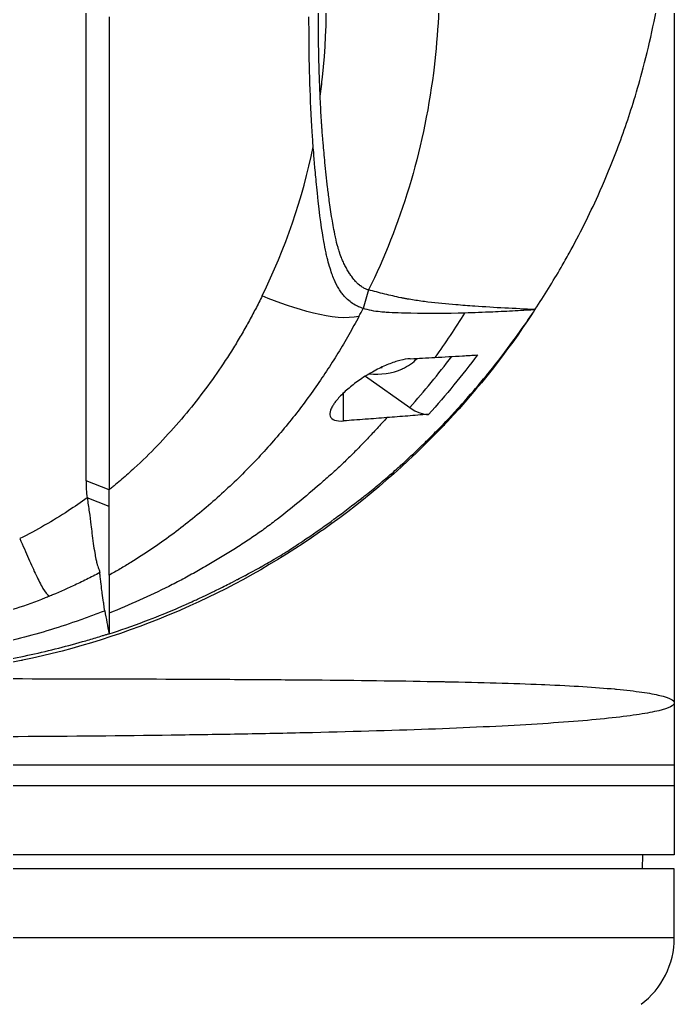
# Model space of a CAD drawing. Header units: millimetres. Extents: x 0 to 4378, y 0 to 2376.
# Drawn here: x 2226.4 to 2273.7, y 1111.5 to 1182.7 of the extents above; entities that cross this region are included whole.
import ezdxf

# ---------------------------------------------------------------- set-up
doc = ezdxf.new("R2010")
doc.units = ezdxf.units.MM
doc.header["$LTSCALE"] = 0.2

# ---------------------------------------------------------------- blocks, each defined once
blk = doc.blocks.new('Blk$A3R2-0W24J')
for p, q in [((59, 668.4), (59, 520)), ((16.474, 547.048), (16.474, 581.255)), ((18.146, 580.608), (18.145, 546.401)), ((41.422, 575.38), (41.421, 575.379)), ((41.426, 575.412), (41.427, 575.413)), ((32.808, 570.787), (32.808, 570.787)), ((36.896, 560.855), (36.504, 559.526)), ((45.734, 559.253), (45.734, 559.253)), ((36.664, 554.621), (39.869, 552.355)), ((35.096, 551.389), (35.096, 553.42)), ((18.145, 546.401), (16.474, 547.048)), ((38.35, 547.238), (38.35, 547.24)), ((18.145, 545.2), (18.145, 546.401)), ((18.145, 545.2), (16.552, 545.828)), ((18.145, 540.234), (18.145, 545.2)), ((13.81, 538.731), (13.812, 538.732)), ((18.145, 538.245), (18.145, 538.245)), ((13.764, 534.5), (13.756, 534.5)), ((59, 526.5), (-59, 526.5)), ((59, 525), (-59, 525)), ((59, 520), (-59, 520)), ((56.695, 519), (56.713, 520)), ((59, 519), (-59, 519)), ((59, 514), (59, 519)), ((59, 514), (-59, 514))]:
    blk.add_line(p, q)
for centre, radius, start, end in [((0, 594.2), 41.225, 321.48922, 321.48935), ((0, 594.2), 41.725, 319.88855, 319.88869), ((0, 594.2), 42.5, 317.44319, 317.44334), ((0, 594.2), 59, 323.79064, 323.79068), ((37.5, 559.283), 4.52, 263.0331, 293.99865), ((0, 594.2), 59, 315.78199, 315.78316), ((0, 594.2), 59, 287.91101, 287.91105), ((53, 514), 6, 306.8699, 0)]:
    blk.add_arc(centre, radius, start, end)
for centre, major_axis, ratio, start_param, end_param in [((-46.57, 590.111), (78.763, -21.819), 0.743337, 6.144865, 6.332544), ((31.044, 571.591), (-3.119, 0), 0.707107, 2.074334, 2.074348), ((37.5, 561.673), (-1.5, 0), 0.707107, 4.534188, 4.534524), ((-41.665, 579.548), (83.135, -0.014), 0.707141, 5.925311, 5.935893), ((37.5, 557.218), (3.45, 0), 0.707107, 5.274295, 5.714593), ((27.814, 568.605), (19.467, 27.211), 0.585794, 4.525933, 4.669517), ((37.506, 558.257), (4.281, 0.024), 0.707101, 4.772156, 4.793185), ((37.862, 559.284), (-0.013, 4.505), 0.002821, 2.665551, 2.683891), ((39.864, 554.486), (-1.8, 2.473), 0.494906, 2.170146, 2.847507), ((32.256, 546.946), (-15.783, 0), 0.707125, 6.274079, 6.383524)]:
    blk.add_ellipse(centre, major_axis=major_axis, ratio=ratio, start_param=start_param, end_param=end_param)
for points, knots in [([(48.929, 559.443), (49.595, 560.447), (50.224, 561.462), (51.016, 562.83), (51.209, 563.172), (52.159, 564.893), (52.85, 566.277), (53.912, 568.633), (54.308, 569.578), (55.171, 571.793), (55.617, 573.068), (56.247, 575.086), (56.462, 575.825), (57.19, 578.523), (57.617, 580.504), (58.123, 583.629), (58.274, 584.775), (58.524, 587.212), (58.615, 588.518), (58.687, 590.521), (58.7, 591.218), (58.7, 592.259), (58.697, 592.607), (58.644, 595.659), (58.414, 598.359), (57.357, 605.096), (56.29, 609.098), (53.308, 616.906), (51.371, 620.721), (48.937, 624.392)], [-9.408292, -9.408292, -9.408292, -9.408292, -8.940225, -8.940225, -8.784061, -8.784061, -8.159936, -8.159936, -7.746635, -7.746635, -7.195733, -7.195733, -6.880511, -6.880511, -6.03378, -6.03378, -5.549642, -5.549642, -4.992589, -4.992589, -4.695557, -4.695557, -4.54853, -4.54853, -3.420514, -3.420514, -1.719638, -1.719638, 0, 0, 0, 0]), ([(36.898, 605.059), (40.476, 597.777), (41.893, 590.552), (41.997, 583.869), (42.036, 581.345), (41.885, 578.895), (41.582, 576.533), (40.845, 570.788), (39.186, 565.497), (36.896, 560.855)], [-0.9999791, -0.9999791, -0.9999791, -0.9999791, -0.5645506, -0.5645506, -0.5645506, -0.4000732, -0.4000732, -0.4000732, -0.0000003, -0.0000003, -0.0000003, -0.0000003]), ([(33.397, 574.87), (33.46, 575.33), (33.517, 575.791), (33.566, 576.251), (33.991, 580.182), (33.931, 584.152), (33.352, 588.082)], [-0.9999957, -0.9999957, -0.9999957, -0.9999957, -0.8951223, -0.8951223, -0.8951223, 0, 0, 0, 0]), ([(33.397, 574.87), (33.385, 575.145), (33.373, 575.42), (33.353, 575.964), (33.343, 576.241), (33.318, 577.071), (33.305, 577.622), (33.276, 579.274), (33.269, 580.375), (33.271, 581.476)], [-0.9417224, -0.9417224, -0.9417224, -0.9417224, -0.8197087, -0.8197087, -0.7007719, -0.7007719, -0.467177, -0.467177, 0, 0, 0, 0]), ([(32.897, 571.208), (32.883, 571.375), (32.811, 572.311), (32.627, 575.92), (32.588, 578.264), (32.59, 580.608)], [-1.532401, -1.532401, -1.532401, -1.532401, -0.994638, -0.994638, 0, 0, 0, 0]), ([(36.896, 560.855), (36.816, 560.876), (36.739, 560.904), (36.665, 560.938), (36.587, 560.974), (36.513, 561.015), (36.443, 561.061), (36.401, 561.088), (36.361, 561.116), (36.321, 561.145), (36.317, 561.148), (36.213, 561.216), (36.034, 561.398), (36.011, 561.421), (35.987, 561.446), (35.962, 561.473), (35.888, 561.553), (35.79, 561.668), (35.676, 561.826), (35.643, 561.87), (35.61, 561.918), (35.575, 561.97), (35.575, 561.97), (35.497, 562.078), (35.361, 562.317), (35.323, 562.383), (35.28, 562.459), (35.234, 562.546), (35.177, 562.653), (35.126, 562.756), (35.081, 562.853), (35.038, 562.945), (35.001, 563.031), (34.969, 563.111), (34.921, 563.226), (34.882, 563.332), (34.848, 563.428), (34.836, 563.462), (34.825, 563.495), (34.814, 563.526), (34.753, 563.707), (34.713, 563.845), (34.688, 563.934), (34.619, 564.173), (34.559, 564.418), (34.504, 564.666), (34.499, 564.689), (34.494, 564.711), (34.49, 564.733), (34.396, 565.17), (34.323, 565.585), (34.259, 565.971), (34.177, 566.467), (34.113, 566.916), (34.06, 567.314), (34.01, 567.684), (33.97, 568.009), (33.938, 568.288), (33.869, 568.878), (33.806, 569.475), (33.747, 570.075), (33.701, 570.541), (33.658, 571.009), (33.614, 571.48), (33.609, 571.538), (33.603, 571.596), (33.598, 571.654), (33.592, 571.714), (33.587, 571.774), (33.582, 571.833), (33.581, 571.842), (33.58, 571.851), (33.579, 571.86), (33.573, 571.929), (33.568, 571.997), (33.563, 572.065), (33.563, 572.07), (33.56, 572.111), (33.554, 572.187), (33.552, 572.211), (33.55, 572.238), (33.548, 572.269), (33.545, 572.304), (33.543, 572.336), (33.541, 572.365), (33.538, 572.408), (33.536, 572.443), (33.534, 572.472), (33.532, 572.495), (33.53, 572.519), (33.529, 572.542), (33.521, 572.66), (33.513, 572.779), (33.505, 572.897), (33.497, 573.025), (33.488, 573.152), (33.481, 573.28), (33.449, 573.808), (33.421, 574.339), (33.397, 574.87)], [0, 0, 0, 0, 0.00764, 0.00764, 0.00764, 0.01566, 0.01566, 0.01566, 0.020408, 0.020408, 0.020408, 0.038509, 0.038509, 0.038509, 0.040816, 0.040816, 0.040816, 0.064691, 0.064691, 0.064691, 0.071429, 0.071429, 0.071429, 0.099405, 0.099405, 0.099405, 0.107143, 0.107143, 0.107143, 0.125428, 0.125428, 0.125428, 0.142857, 0.142857, 0.142857, 0.162655, 0.162655, 0.162655, 0.169643, 0.169643, 0.169643, 0.196429, 0.196429, 0.196429, 0.245604, 0.245604, 0.245604, 0.25, 0.25, 0.25, 0.322006, 0.322006, 0.322006, 0.414295, 0.414295, 0.414295, 0.5, 0.5, 0.5, 0.633494, 0.633494, 0.633494, 0.737175, 0.737175, 0.737175, 0.75, 0.75, 0.75, 0.763571, 0.763571, 0.763571, 0.765625, 0.765625, 0.765625, 0.78125, 0.78125, 0.78125, 0.793169, 0.793169, 0.793169, 0.796875, 0.796875, 0.796875, 0.803135, 0.803135, 0.803135, 0.8125, 0.8125, 0.8125, 0.81794, 0.81794, 0.81794, 0.845461, 0.845461, 0.845461, 0.875, 0.875, 0.875, 1, 1, 1, 1]), ([(36.504, 559.526), (36.452, 559.541), (36.399, 559.557), (36.29, 559.597), (36.231, 559.621), (36.061, 559.691), (35.949, 559.747), (35.581, 559.973), (35.347, 560.174), (35.068, 560.491), (35.004, 560.569), (34.871, 560.747), (34.802, 560.849), (34.61, 561.162), (34.507, 561.368), (34.349, 561.747), (34.292, 561.9), (34.185, 562.202), (34.129, 562.376), (34.014, 562.76), (33.957, 562.974), (33.875, 563.306), (33.848, 563.423), (33.763, 563.81), (33.711, 564.083), (33.536, 565.081), (33.364, 566.234), (33.167, 568.134), (33.139, 568.419), (33.092, 568.914), (33.073, 569.125), (32.968, 570.304), (32.908, 571.055), (32.897, 571.208)], [0, 0, 0, 0, 0.034982, 0.034982, 0.072237, 0.072237, 0.161519, 0.161519, 0.359017, 0.359017, 0.420319, 0.420319, 0.493338, 0.493338, 0.636974, 0.636974, 0.720529, 0.720529, 0.828512, 0.828512, 0.956629, 0.956629, 1.026249, 1.026249, 1.183054, 1.183054, 1.596346, 1.596346, 1.668527, 1.668527, 1.721789, 1.721789, 1.964899, 1.964899, 1.964899, 1.964899]), ([(29.204, 560.428), (29.049, 560.11), (28.888, 559.794), (28.724, 559.477), (28.561, 559.161), (28.393, 558.847), (28.219, 558.533), (28.045, 558.22), (27.867, 557.908), (27.685, 557.597), (27.503, 557.286), (27.317, 556.976), (27.127, 556.667), (26.746, 556.05), (26.346, 555.439), (25.927, 554.835), (25.508, 554.23), (25.069, 553.633), (24.611, 553.042), (24.154, 552.452), (23.678, 551.868), (23.181, 551.294), (22.684, 550.72), (22.167, 550.154), (21.629, 549.599), (21.091, 549.044), (20.536, 548.496), (19.955, 547.963), (19.664, 547.697), (19.366, 547.434), (19.066, 547.173), (18.915, 547.042), (18.765, 546.912), (18.611, 546.784), (18.534, 546.719), (18.456, 546.656), (18.378, 546.592), (18.301, 546.528), (18.223, 546.464), (18.145, 546.401)], [0, 0, 0, 0, 0.0625, 0.0625, 0.0625, 0.125, 0.125, 0.125, 0.1875, 0.1875, 0.1875, 0.25, 0.25, 0.25, 0.375, 0.375, 0.375, 0.5, 0.5, 0.5, 0.625, 0.625, 0.625, 0.75, 0.75, 0.75, 0.875, 0.875, 0.875, 0.9375, 0.9375, 0.9375, 0.96875, 0.96875, 0.96875, 0.984375, 0.984375, 0.984375, 1, 1, 1, 1]), ([(39.24, 560.29), (38.839, 560.372), (38.446, 560.465), (37.673, 560.658), (37.287, 560.758), (36.896, 560.855)], [-0.4793475, -0.4793475, -0.4793475, -0.4793475, -0.2408421, -0.2408421, 0, 0, 0, 0]), ([(48.929, 559.443), (47.463, 559.5), (46.013, 559.576), (44.115, 559.709), (43.659, 559.744), (42.54, 559.836), (41.857, 559.899), (40.85, 560.022), (40.522, 560.067), (40.026, 560.145), (39.864, 560.172), (39.634, 560.213), (39.555, 560.228), (39.397, 560.258), (39.318, 560.274), (39.24, 560.29)], [-1.645876, -1.645876, -1.645876, -1.645876, -0.917638, -0.917638, -0.68663, -0.68663, -0.348383, -0.348383, -0.182186, -0.182186, -0.094439, -0.094439, -0.047262, -0.047262, -0.000001, -0.000001, -0.000001, -0.000001]), ([(48.732, 559.14), (46.901, 556.364), (44.857, 553.767), (42.603, 551.353), (42.512, 551.256), (42.421, 551.159), (42.329, 551.062), (39.71, 548.296), (36.772, 545.745), (33.652, 543.539), (33.555, 543.47), (33.458, 543.402), (33.36, 543.334), (30.198, 541.127), (26.847, 539.253), (23.308, 537.71), (23.233, 537.678), (23.158, 537.645), (23.082, 537.613), (19.489, 536.066), (15.699, 534.871), (11.886, 534.079), (11.854, 534.072), (11.822, 534.065), (11.79, 534.059), (7.944, 533.266), (4.031, 532.86), (0.049, 532.857), (0.024, 532.857), (0, 532.857), (-0.025, 532.857), (-3.983, 532.859), (-7.892, 533.258), (-11.753, 534.051), (-11.832, 534.067), (-11.91, 534.084), (-11.989, 534.1), (-15.793, 534.898), (-19.507, 536.077), (-23.036, 537.593), (-23.155, 537.644), (-23.273, 537.695), (-23.39, 537.747), (-27.014, 539.332), (-30.499, 541.299), (-33.762, 543.617), (-36.859, 545.818), (-39.701, 548.29), (-42.288, 551.018), (-42.412, 551.149), (-42.535, 551.28), (-42.658, 551.412), (-44.898, 553.818), (-46.96, 556.449), (-48.779, 559.213)], [0.1952757, 0.1952757, 0.1952757, 0.1952757, 0.2478794, 0.2478794, 0.2478794, 0.25, 0.25, 0.25, 0.3106171, 0.3106171, 0.3106171, 0.3125, 0.3125, 0.3125, 0.3737034, 0.3737034, 0.3737034, 0.375, 0.375, 0.375, 0.4369794, 0.4369794, 0.4369794, 0.4375, 0.4375, 0.4375, 0.5, 0.5, 0.5, 0.5003876, 0.5003876, 0.5003876, 0.5625, 0.5625, 0.5625, 0.5637682, 0.5637682, 0.5637682, 0.625, 0.625, 0.625, 0.6270506, 0.6270506, 0.6270506, 0.6901228, 0.6901228, 0.6901228, 0.75, 0.75, 0.75, 0.7528673, 0.7528673, 0.7528673, 0.8051833, 0.8051833, 0.8051833, 0.8051833]), ([(36.2, 558.942), (35.963, 558.495), (35.719, 558.05), (35.466, 557.607), (35.214, 557.164), (34.953, 556.723), (34.685, 556.285), (34.416, 555.847), (34.139, 555.411), (33.854, 554.979), (33.569, 554.546), (33.275, 554.116), (32.973, 553.688), (32.369, 552.834), (31.731, 551.992), (31.057, 551.164), (30.383, 550.337), (29.674, 549.523), (28.929, 548.727), (28.183, 547.931), (27.401, 547.152), (26.582, 546.392), (25.763, 545.633), (24.907, 544.893), (24.011, 544.179), (23.115, 543.464), (22.179, 542.774), (21.202, 542.116), (20.713, 541.786), (20.214, 541.464), (19.704, 541.15), (19.45, 540.994), (19.192, 540.839), (18.932, 540.686), (18.802, 540.61), (18.672, 540.534), (18.541, 540.459), (18.409, 540.383), (18.277, 540.309), (18.145, 540.234)], [-1, -1, -1, -1, -0.9375, -0.9375, -0.9375, -0.875, -0.875, -0.875, -0.8125, -0.8125, -0.8125, -0.75, -0.75, -0.75, -0.625, -0.625, -0.625, -0.5, -0.5, -0.5, -0.375, -0.375, -0.375, -0.25, -0.25, -0.25, -0.125, -0.125, -0.125, -0.0625, -0.0625, -0.0625, -0.03125, -0.03125, -0.03125, -0.015625, -0.015625, -0.015625, 0, 0, 0, 0]), ([(18.155, 535.989), (18.922, 536.245), (19.785, 536.543), (20.73, 536.901), (20.834, 536.941), (20.897, 536.965), (20.981, 536.997), (21.666, 537.26), (22.418, 537.563), (23.232, 537.914), (23.272, 537.932), (23.35, 537.965), (23.404, 537.989), (23.65, 538.096), (23.796, 538.161), (23.844, 538.183), (23.854, 538.187), (23.917, 538.215), (23.957, 538.233), (24.181, 538.334), (24.346, 538.41), (24.452, 538.459), (24.539, 538.499), (24.677, 538.564), (24.838, 538.639), (24.904, 538.671), (24.976, 538.705), (25.054, 538.742), (25.323, 538.87), (25.521, 538.967), (25.649, 539.03), (25.674, 539.042), (25.732, 539.07), (25.773, 539.091), (26.161, 539.281), (26.511, 539.457), (26.824, 539.616), (26.948, 539.678), (27.142, 539.777), (27.404, 539.912), (27.407, 539.913), (27.41, 539.915), (27.413, 539.916), (27.586, 540.006), (27.775, 540.105), (27.978, 540.213), (27.982, 540.215), (27.986, 540.217), (27.99, 540.219), (28.113, 540.284), (28.299, 540.384), (28.548, 540.52), (28.795, 540.655), (28.982, 540.759), (29.111, 540.832), (29.116, 540.834), (29.122, 540.837), (29.127, 540.84), (29.308, 540.942), (29.488, 541.045), (29.668, 541.148), (29.853, 541.255), (30.037, 541.362), (30.219, 541.47), (30.226, 541.474), (30.232, 541.478), (30.238, 541.482), (30.472, 541.621), (30.647, 541.727), (30.765, 541.799), (30.967, 541.923), (31.146, 542.037), (31.305, 542.14), (31.31, 542.143), (31.316, 542.147), (31.321, 542.15), (31.411, 542.209), (31.585, 542.322), (31.839, 542.491), (32.068, 542.644), (32.244, 542.763), (32.368, 542.847), (33.116, 543.355), (33.797, 543.84), (34.417, 544.294), (34.42, 544.296), (34.423, 544.298), (34.426, 544.3), (35.109, 544.801), (35.762, 545.297), (36.385, 545.787), (36.388, 545.789), (36.39, 545.79), (36.393, 545.792), (36.528, 545.898), (36.687, 546.024), (36.87, 546.171), (37.028, 546.296), (37.184, 546.422), (37.34, 546.549), (37.471, 546.657), (37.625, 546.783), (37.757, 546.894), (37.941, 547.047), (38.111, 547.191), (38.269, 547.327), (38.526, 547.547), (38.829, 547.812), (39.173, 548.123), (39.173, 548.123), (39.173, 548.123), (39.173, 548.123), (39.238, 548.182), (39.387, 548.316), (39.616, 548.527), (39.798, 548.694), (39.942, 548.83), (40.052, 548.933), (40.156, 549.031), (40.296, 549.162), (40.448, 549.307), (40.457, 549.316), (40.467, 549.325), (40.477, 549.335), (40.522, 549.378), (40.597, 549.449), (40.701, 549.549), (40.771, 549.617), (40.841, 549.685), (40.911, 549.753), (40.982, 549.822), (41.054, 549.892), (41.125, 549.962), (41.169, 550.006), (41.24, 550.075), (41.335, 550.17), (41.473, 550.307), (41.611, 550.445), (41.747, 550.584), (41.79, 550.627), (41.807, 550.644), (41.837, 550.675), (42.203, 551.047), (42.716, 551.578), (43.354, 552.279), (43.378, 552.306), (43.379, 552.306), (43.391, 552.32), (44.05, 553.045), (45.061, 554.185), (46.306, 555.787), (47.514, 557.34), (48.351, 558.566), (48.92, 559.422)], [0, 0, 0, 0, 0.0623366, 0.0623366, 0.0623366, 0.069186, 0.069186, 0.069186, 0.1248987, 0.1248987, 0.1248987, 0.1276542, 0.1276542, 0.1276542, 0.1403453, 0.1403453, 0.1403453, 0.1427178, 0.1427178, 0.1427178, 0.1561864, 0.1561864, 0.1561864, 0.1672576, 0.1672576, 0.1672576, 0.171875, 0.171875, 0.171875, 0.1874825, 0.1874825, 0.1874825, 0.190473, 0.190473, 0.190473, 0.21875, 0.21875, 0.21875, 0.234375, 0.234375, 0.234375, 0.2346346, 0.2346346, 0.2346346, 0.25, 0.25, 0.25, 0.2505104, 0.2505104, 0.2505104, 0.265625, 0.265625, 0.265625, 0.28125, 0.28125, 0.28125, 0.2816748, 0.2816748, 0.2816748, 0.296875, 0.296875, 0.296875, 0.3125, 0.3125, 0.3125, 0.3129087, 0.3129087, 0.3129087, 0.328125, 0.328125, 0.328125, 0.34375, 0.34375, 0.34375, 0.3447035, 0.3447035, 0.3447035, 0.359375, 0.359375, 0.359375, 0.375, 0.375, 0.375, 0.4372165, 0.4372165, 0.4372165, 0.4375, 0.4375, 0.4375, 0.4997509, 0.4997509, 0.4997509, 0.5, 0.5, 0.5, 0.515625, 0.515625, 0.515625, 0.5311639, 0.5311639, 0.5311639, 0.5443126, 0.5443126, 0.5443126, 0.5625, 0.5625, 0.5625, 0.5937393, 0.5937393, 0.5937393, 0.5937885, 0.5937885, 0.5937885, 0.609375, 0.609375, 0.609375, 0.6248752, 0.6248752, 0.6248752, 0.6396815, 0.6396815, 0.6396815, 0.640625, 0.640625, 0.640625, 0.6484375, 0.6484375, 0.6484375, 0.6561389, 0.6561389, 0.6561389, 0.6640625, 0.6640625, 0.6640625, 0.671875, 0.671875, 0.671875, 0.6873906, 0.6873906, 0.6873906, 0.6922368, 0.6922368, 0.6922368, 0.7499231, 0.7499231, 0.7499231, 0.7521711, 0.7521711, 0.7521711, 0.875, 0.875, 0.875, 0.9999941, 0.9999941, 0.9999941, 0.9999941]), ([(43.839, 559.186), (42.582, 559.151), (41.211, 559.14), (39.365, 559.177), (38.702, 559.195), (38.031, 559.24), (37.889, 559.252), (37.534, 559.29), (37.323, 559.321), (36.908, 559.404), (36.704, 559.458), (36.504, 559.526)], [-1.299151, -1.299151, -1.299151, -1.299151, -0.639564, -0.639564, -0.336026, -0.336026, -0.252217, -0.252217, -0.126146, -0.126146, -0.000001, -0.000001, -0.000001, -0.000001]), ([(48.92, 559.422), (48.858, 559.419), (48.796, 559.415), (48.735, 559.411), (48.598, 559.403), (48.461, 559.395), (48.324, 559.387), (48.051, 559.371), (47.778, 559.356), (47.505, 559.341), (46.958, 559.311), (46.413, 559.284), (45.869, 559.259), (45.19, 559.229), (44.513, 559.204), (43.839, 559.186)], [0, 0, 0, 0, 0.0143032, 0.0143032, 0.0143032, 0.0459752, 0.0459752, 0.0459752, 0.1093817, 0.1093817, 0.1093817, 0.2363905, 0.2363905, 0.2363905, 0.3949464, 0.3949464, 0.3949464, 0.3949464]), ([(48.92, 559.422), (48.922, 559.426), (48.923, 559.429), (48.926, 559.436), (48.928, 559.44), (48.929, 559.443)], [0.000005421, 0.000005421, 0.000005421, 0.000005421, 0.001205116, 0.001205116, 0.002404826, 0.002404826, 0.002404826, 0.002404826]), ([(41.69, 555.976), (42.358, 556.014), (43.025, 556.053), (44.051, 556.115), (44.41, 556.138), (44.769, 556.16)], [0, 0, 0, 0, 0.00356562, 0.00356562, 0.005486997, 0.005486997, 0.005486997, 0.005486997]), ([(39.904, 555.878), (39.684, 555.866), (39.435, 555.825), (38.907, 555.69), (38.628, 555.598), (38.042, 555.365), (37.735, 555.223), (37.089, 554.883), (36.746, 554.681), (36.409, 554.456)], [0.00011, 0.00011, 0.00011, 0.00011, 0.1180311, 0.1180311, 0.2332387, 0.2332387, 0.3490113, 0.3490113, 0.4724101, 0.4724101, 0.4724101, 0.4724101]), ([(39.904, 555.878), (40.281, 555.898), (40.484, 555.909), (41.095, 555.942), (41.393, 555.959), (41.69, 555.976)], [0.0000319, 0.0000319, 0.0000319, 0.0000319, 0.2008235, 0.2008235, 0.3913286, 0.3913286, 0.3913286, 0.3913286]), ([(36.409, 554.456), (36.125, 554.267), (35.845, 554.061), (35.324, 553.635), (35.085, 553.419), (34.776, 553.097), (34.683, 552.994), (34.536, 552.816), (34.48, 552.742), (34.375, 552.595), (34.329, 552.522), (34.23, 552.351), (34.185, 552.256), (34.091, 551.986), (34.086, 551.838), (34.178, 551.59), (34.286, 551.5), (34.608, 551.383), (34.834, 551.365), (35.097, 551.388)], [0.000001, 0.000001, 0.000001, 0.000001, 0.1035884, 0.1035884, 0.2035837, 0.2035837, 0.2520361, 0.2520361, 0.2880963, 0.2880963, 0.3254409, 0.3254409, 0.3800709, 0.3800709, 0.492551, 0.492551, 0.6188921, 0.6188921, 0.7607853, 0.7607853, 0.7607853, 0.7607853]), ([(41.232, 551.861), (40.656, 551.815), (40.233, 551.781), (39.226, 551.7), (38.719, 551.661), (38.217, 551.622)], [0.000001, 0.000001, 0.000001, 0.000001, 0.3109651, 0.3109651, 0.616915, 0.616915, 0.616915, 0.616915]), ([(38.217, 551.622), (38.098, 551.487), (37.977, 551.352), (37.628, 550.965), (37.397, 550.714), (36.929, 550.215), (36.692, 549.966), (36.215, 549.471), (35.973, 549.225), (35.484, 548.736), (35.235, 548.494), (34.729, 548.015), (34.471, 547.778), (33.947, 547.308), (33.683, 547.075), (32.882, 546.38), (32.339, 545.921), (31.233, 545.014), (30.671, 544.567), (29.809, 543.907), (29.522, 543.687), (28.921, 543.259), (28.62, 543.051), (28.007, 542.64), (27.697, 542.437), (27.072, 542.037), (26.755, 541.839), (26.276, 541.546), (26.114, 541.449), (25.794, 541.257), (25.63, 541.162), (25.141, 540.877), (24.812, 540.688), (24.15, 540.314), (23.816, 540.13), (23.308, 539.859), (23.138, 539.769), (22.795, 539.592), (22.623, 539.504), (21.758, 539.07), (21.053, 538.735), (19.615, 538.092), (18.89, 537.784), (18.145, 537.487), (18.145, 537.487), (18.145, 537.487)], [0.2959037, 0.2959037, 0.2959037, 0.2959037, 0.3125032, 0.3125032, 0.343753, 0.343753, 0.3750029, 0.3750029, 0.4062527, 0.4062527, 0.4375026, 0.4375026, 0.4687524, 0.4687524, 0.5000022, 0.5000022, 0.5625019, 0.5625019, 0.6250016, 0.6250016, 0.6562515, 0.6562515, 0.6875013, 0.6875013, 0.7187512, 0.7187512, 0.750001, 0.750001, 0.7656259, 0.7656259, 0.7812508, 0.7812508, 0.8125007, 0.8125007, 0.8437505, 0.8437505, 0.8593754, 0.8593754, 0.8750004, 0.8750004, 0.9375001, 0.9375001, 1, 1, 1.0000039, 1.0000039, 1.0000039, 1.0000039]), ([(38.217, 551.622), (37.957, 551.602), (37.697, 551.582), (37.154, 551.541), (36.999, 551.53), (36.107, 551.463), (35.618, 551.426), (35.097, 551.388)], [0, 0, 0, 0, 0.1402931, 0.1402931, 0.2923644, 0.2923644, 0.5388741, 0.5388741, 0.5388741, 0.5388741]), ([(16.552, 545.828), (16.107, 545.506), (15.651, 545.191), (15.184, 544.884), (14.08, 544.159), (12.914, 543.483), (11.677, 542.875)], [0, 0, 0, 0, 0.2973571, 0.2973571, 0.2973571, 1, 1, 1, 1]), ([(16.552, 545.828), (16.581, 545.654), (16.608, 545.481), (16.658, 545.144), (16.681, 544.977), (16.748, 544.488), (16.787, 544.171), (16.85, 543.665), (16.874, 543.467), (16.931, 543.017), (16.964, 542.768), (17.029, 542.294), (17.063, 542.067), (17.127, 541.694), (17.156, 541.541), (17.21, 541.29), (17.234, 541.188), (17.297, 540.949), (17.337, 540.816), (17.4, 540.641), (17.421, 540.595), (17.443, 540.526), (17.45, 540.502), (17.46, 540.461), (17.465, 540.436), (17.467, 540.415)], [-1.203255, -1.203255, -1.203255, -1.203255, -1.119213, -1.119213, -1.03516, -1.03516, -0.867071, -0.867071, -0.754483, -0.754483, -0.604818, -0.604818, -0.45471, -0.45471, -0.341996, -0.341996, -0.257278, -0.257278, -0.131444, -0.131444, -0.06122, -0.06122, -0.027638, -0.027638, 0, 0, 0, 0]), ([(11.677, 542.875), (11.915, 542.361), (12.123, 541.885), (12.317, 541.443), (12.511, 541), (12.691, 540.593), (12.865, 540.225), (13.034, 539.865), (13.197, 539.544), (13.358, 539.279), (13.519, 539.014), (13.679, 538.806), (13.839, 538.714)], [-1, -1, -1, -1, -0.7474254, -0.7474254, -0.7474254, -0.4948509, -0.4948509, -0.4948509, -0.2475037, -0.2475037, -0.2475037, -0.0000005, -0.0000005, -0.0000005, -0.0000005]), ([(17.467, 540.415), (17.31, 540.332), (17.152, 540.249), (16.993, 540.167), (16.833, 540.085), (16.674, 540.004), (16.513, 539.924), (16.191, 539.764), (15.865, 539.608), (15.536, 539.455), (14.981, 539.197), (14.415, 538.949), (13.839, 538.714)], [0.0001164, 0.0001164, 0.0001164, 0.0001164, 0.1355013, 0.1355013, 0.1355013, 0.2710026, 0.2710026, 0.2710026, 0.5420052, 0.5420052, 0.5420052, 0.9999997, 0.9999997, 0.9999997, 0.9999997]), ([(17.831, 537.656), (17.806, 537.808), (17.783, 537.962), (17.752, 538.169), (17.744, 538.222), (17.706, 538.486), (17.676, 538.701), (17.638, 538.983), (17.63, 539.047), (17.595, 539.318), (17.569, 539.53), (17.531, 539.855), (17.518, 539.965), (17.499, 540.128), (17.493, 540.186), (17.483, 540.273), (17.48, 540.301), (17.472, 540.369), (17.469, 540.401), (17.467, 540.415)], [0, 0, 0, 0, 0.24312, 0.24312, 0.321559, 0.321559, 0.630915, 0.630915, 0.718605, 0.718605, 1.003785, 1.003785, 1.146394, 1.146394, 1.212501, 1.212501, 1.244085, 1.244085, 1.287354, 1.287354, 1.287354, 1.287354]), ([(18.145, 540.234), (18.145, 540.234), (18.145, 539.691), (18.145, 538.778), (18.145, 538.518), (18.145, 538.227), (18.145, 537.917), (18.145, 537.863), (18.145, 537.809), (18.145, 537.756), (18.145, 537.665), (18.145, 537.575), (18.145, 537.487)], [0, 0, 0, 0, 0.3888128, 0.3888128, 0.3888128, 0.5, 0.5, 0.5, 0.538629, 0.538629, 0.538629, 0.6047884, 0.6047884, 0.6047884, 0.6047884]), ([(13.839, 538.714), (13.734, 538.67), (13.628, 538.628), (13.522, 538.585), (12.837, 538.311), (12.139, 538.053), (11.423, 537.822), (10.707, 537.592), (9.97, 537.394), (9.225, 537.216), (8.479, 537.038), (7.725, 536.88), (6.965, 536.735), (6.585, 536.663), (6.204, 536.594), (5.821, 536.529), (5.439, 536.463), (5.056, 536.401), (4.671, 536.343), (4.286, 536.285), (3.9, 536.232), (3.512, 536.185), (3.312, 536.161), (3.111, 536.139), (2.91, 536.119)], [0, 0, 0, 0, 0.031548, 0.031548, 0.031548, 0.235084, 0.235084, 0.235084, 0.438619, 0.438619, 0.438619, 0.642155, 0.642155, 0.642155, 0.743923, 0.743923, 0.743923, 0.845691, 0.845691, 0.845691, 0.947459, 0.947459, 0.947459, 1, 1, 1, 1]), ([(17.831, 537.656), (17.659, 537.6), (17.49, 537.533), (17.149, 537.4), (16.977, 537.335), (16.462, 537.141), (16.115, 537.015), (15.069, 536.648), (14.361, 536.418), (12.929, 535.986), (12.205, 535.784), (10.728, 535.421), (9.983, 535.261), (8.476, 534.973), (7.718, 534.845), (6.573, 534.676), (6.191, 534.623), (5.424, 534.524), (5.04, 534.478), (4.27, 534.394), (3.884, 534.356), (3.109, 534.29), (2.721, 534.263), (1.555, 534.194), (0.774, 534.167), (-0.398, 534.166), (-0.788, 534.172), (-1.568, 534.192), (-1.958, 534.208), (-3.125, 534.268), (-3.901, 534.329), (-6.217, 534.567), (-7.744, 534.802), (-10.741, 535.405), (-12.211, 535.773), (-13.825, 536.254), (-14.004, 536.309), (-14.271, 536.392), (-14.36, 536.42), (-14.539, 536.476), (-14.627, 536.505), (-15.068, 536.65), (-15.418, 536.77), (-16.465, 537.137), (-17.154, 537.392), (-17.835, 537.656)], [0, 0, 0, 0, 0.015625, 0.015625, 0.03125, 0.03125, 0.0625, 0.0625, 0.125, 0.125, 0.1875, 0.1875, 0.25, 0.25, 0.3125, 0.3125, 0.34375, 0.34375, 0.375, 0.375, 0.40625, 0.40625, 0.4375, 0.4375, 0.5, 0.5, 0.53125, 0.53125, 0.5624999, 0.5624999, 0.6249999, 0.6249999, 0.7499999, 0.7499999, 0.8749999, 0.8749999, 0.8906249, 0.8906249, 0.8984374, 0.8984374, 0.9062499, 0.9062499, 0.9374999, 0.9374999, 0.9999999, 0.9999999, 0.9999999, 0.9999999]), ([(18.145, 537.487), (18.145, 537.436), (18.145, 537.385), (18.145, 537.335), (18.145, 537.24), (18.145, 537.148), (18.145, 537.056), (18.145, 537.041), (18.145, 536.95), (18.145, 536.785), (18.144, 536.535), (18.145, 536.29), (18.153, 536.042), (18.154, 536.024), (18.154, 536.006), (18.155, 535.989)], [0.6047884, 0.6047884, 0.6047884, 0.6047884, 0.6428571, 0.6428571, 0.6428571, 0.7142857, 0.7142857, 0.7142857, 0.7857143, 0.7857143, 0.7857143, 0.9857763, 0.9857763, 0.9857763, 1, 1, 1, 1]), ([(1.937, 533.164), (4.734, 533.259), (7.515, 533.559), (10.231, 534.04), (11.589, 534.281), (12.931, 534.568), (14.251, 534.897), (14.911, 535.062), (15.566, 535.237), (16.215, 535.423), (16.539, 535.516), (16.862, 535.612), (17.184, 535.71), (17.344, 535.759), (17.505, 535.809), (17.664, 535.859), (17.744, 535.884), (17.824, 535.908), (17.904, 535.931), (17.984, 535.954), (18.063, 535.975), (18.142, 535.993)], [-1, -1, -1, -1, -0.5, -0.5, -0.5, -0.25, -0.25, -0.25, -0.125, -0.125, -0.125, -0.0625, -0.0625, -0.0625, -0.03125, -0.03125, -0.03125, -0.015625, -0.015625, -0.015625, -0.0000001, -0.0000001, -0.0000001, -0.0000001]), ([(18.142, 535.993), (18.144, 535.992), (18.146, 535.992), (18.151, 535.99), (18.154, 535.989), (18.155, 535.989)], [0, 0, 0, 0, 0.000915254, 0.000915254, 0.002270586, 0.002270586, 0.002270586, 0.002270586]), ([(-59, 531), (-59, 531.38), (-57.578, 531.729), (-54.808, 531.99), (-54.779, 531.993), (-54.751, 531.995), (-54.722, 531.998), (-53.345, 532.126), (-51.624, 532.232), (-49.586, 532.32), (-49.531, 532.322), (-49.475, 532.324), (-49.42, 532.327), (-47.367, 532.413), (-45.03, 532.478), (-42.414, 532.53), (-42.342, 532.532), (-42.268, 532.533), (-42.195, 532.535), (-39.553, 532.586), (-36.591, 532.625), (-33.456, 532.653), (-33.381, 532.654), (-33.305, 532.655), (-33.229, 532.655), (-30.06, 532.684), (-26.699, 532.704), (-23.15, 532.718), (-23.093, 532.718), (-23.037, 532.719), (-22.981, 532.719), (-21.213, 532.726), (-19.39, 532.732), (-17.553, 532.737), (-15.656, 532.742), (-13.741, 532.745), (-11.81, 532.749), (-11.789, 532.749), (-11.769, 532.749), (-11.748, 532.749), (-7.926, 532.755), (-4.036, 532.757), (-0.077, 532.757), (-0.051, 532.757), (-0.025, 532.757), (0.001, 532.757), (4.006, 532.757), (7.968, 532.755), (11.879, 532.748), (15.677, 532.742), (19.37, 532.733), (22.895, 532.719), (22.997, 532.719), (23.099, 532.718), (23.2, 532.718), (25.006, 532.71), (26.773, 532.702), (28.501, 532.691), (30.103, 532.681), (31.677, 532.669), (33.194, 532.656), (33.311, 532.655), (33.427, 532.654), (33.543, 532.652), (36.653, 532.624), (39.511, 532.587), (42.123, 532.536), (42.23, 532.534), (42.338, 532.532), (42.445, 532.53), (45.025, 532.478), (47.379, 532.412), (49.398, 532.327), (49.479, 532.324), (49.56, 532.321), (49.64, 532.317), (51.634, 532.231), (53.316, 532.127), (54.687, 532.001), (54.734, 531.997), (54.781, 531.993), (54.827, 531.988), (55.52, 531.923), (56.138, 531.851), (56.663, 531.775), (57.184, 531.699), (57.616, 531.618), (57.962, 531.534), (58.655, 531.365), (59, 531.189), (59, 531)], [0, 0, 0, 0, 0.123722, 0.123722, 0.123722, 0.125, 0.125, 0.125, 0.185856, 0.185856, 0.185856, 0.1875, 0.1875, 0.1875, 0.248307, 0.248307, 0.248307, 0.25, 0.25, 0.25, 0.311031, 0.311031, 0.311031, 0.3125, 0.3125, 0.3125, 0.374024, 0.374024, 0.374024, 0.375, 0.375, 0.375, 0.405578, 0.405578, 0.405578, 0.437167, 0.437167, 0.437167, 0.4375, 0.4375, 0.4375, 0.5, 0.5, 0.5, 0.500409, 0.500409, 0.500409, 0.563613, 0.563613, 0.563613, 0.625, 0.625, 0.625, 0.626773, 0.626773, 0.626773, 0.658295, 0.658295, 0.658295, 0.6875, 0.6875, 0.6875, 0.689747, 0.689747, 0.689747, 0.75, 0.75, 0.75, 0.752488, 0.752488, 0.752488, 0.8125, 0.8125, 0.8125, 0.814922, 0.814922, 0.814922, 0.875, 0.875, 0.875, 0.87706, 0.87706, 0.87706, 0.907872, 0.907872, 0.907872, 0.93849, 0.93849, 0.93849, 1, 1, 1, 1]), ([(59, 531), (59, 530.814), (58.619, 530.616), (57.871, 530.432), (57.497, 530.341), (57.031, 530.252), (56.471, 530.165), (55.911, 530.077), (55.253, 529.991), (54.515, 529.91), (53.037, 529.746), (51.228, 529.599), (49.091, 529.465), (46.955, 529.331), (44.466, 529.211), (41.747, 529.107), (39.028, 529.004), (36.061, 528.916), (32.84, 528.841), (31.229, 528.803), (29.553, 528.769), (27.85, 528.739), (26.148, 528.708), (24.41, 528.681), (22.637, 528.657), (19.089, 528.609), (15.38, 528.574), (11.566, 528.55), (7.753, 528.526), (3.898, 528.515), (0.001, 528.515), (-3.896, 528.515), (-7.729, 528.526), (-11.498, 528.549), (-13.383, 528.561), (-15.252, 528.576), (-17.105, 528.594), (-18.958, 528.611), (-20.8, 528.632), (-22.586, 528.656), (-26.158, 528.704), (-29.546, 528.764), (-32.752, 528.839), (-35.958, 528.913), (-38.994, 529.003), (-41.714, 529.106), (-44.435, 529.209), (-46.877, 529.326), (-49.033, 529.461), (-51.189, 529.596), (-53.022, 529.745), (-54.493, 529.907), (-55.965, 530.069), (-57.091, 530.248), (-57.852, 530.435), (-58.612, 530.621), (-59, 530.814), (-59, 531)], [0, 0, 0, 0, 0.0625, 0.0625, 0.0625, 0.093761, 0.093761, 0.093761, 0.125, 0.125, 0.125, 0.1875, 0.1875, 0.1875, 0.25, 0.25, 0.25, 0.3125, 0.3125, 0.3125, 0.343762, 0.343762, 0.343762, 0.375, 0.375, 0.375, 0.437505, 0.437505, 0.437505, 0.5, 0.5, 0.5, 0.562494, 0.562494, 0.562494, 0.593742, 0.593742, 0.593742, 0.62499, 0.62499, 0.62499, 0.687486, 0.687486, 0.687486, 0.749983, 0.749983, 0.749983, 0.812483, 0.812483, 0.812483, 0.874986, 0.874986, 0.874986, 0.9375, 0.9375, 0.9375, 1, 1, 1, 1])]:
    blk.add_open_spline(points, degree=3, knots=knots)
for points in [[(38.571, 564.657), (38.572, 564.657), (38.572, 564.658), (38.573, 564.659)], [(36.2, 558.942), (34.437, 558.551), (31.522, 559.463), (29.204, 560.428)], [(43.839, 559.186), (43.163, 558.1), (42.448, 557.029), (41.69, 555.976)], [(48.972, 559.508), (48.953, 559.479), (48.935, 559.451), (48.916, 559.422)], [(44.769, 556.16), (43.675, 554.693), (42.499, 553.257), (41.232, 551.861)], [(13.98, 538.774), (13.984, 538.775), (13.988, 538.776), (13.993, 538.777)], [(17.831, 537.656), (17.925, 537.079), (18.026, 536.533), (18.142, 535.993)]]:
    blk.add_open_spline(points, degree=3)

msp = doc.modelspace()

# ---------------------------------------------------------------- block references
msp.add_blockref('Blk$A3R2-0W24J', (2214.674, 602.257))

doc.saveas('drawing.dxf')
